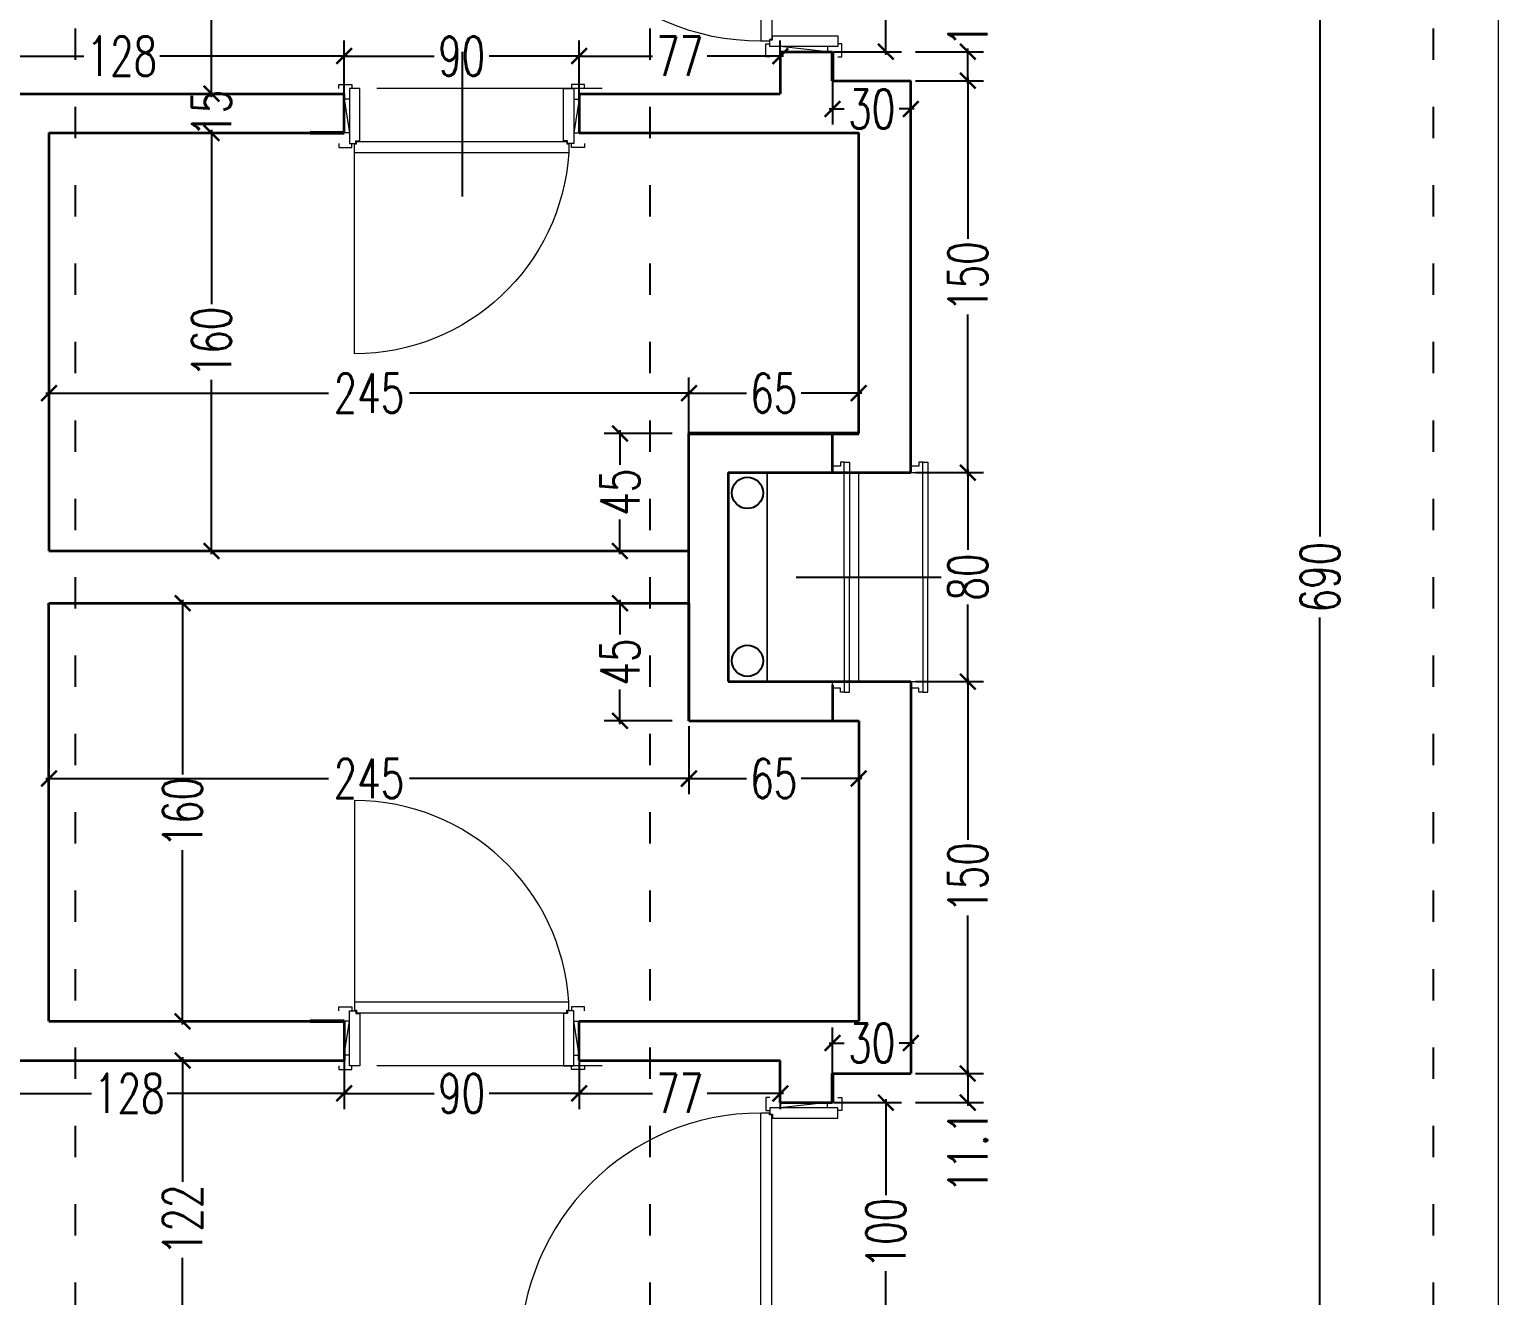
# Model space of a CAD drawing. Header units: centimetres. Extents: x -3207095 to 15275363, y -32656 to 4798027.
# Drawn here: x 685983 to 686545, y 4470707 to 4471192 of the extents above; entities that cross this region are included whole.
import ezdxf

# ---------------------------------------------------------------- set-up
doc = ezdxf.new("R2010")
doc.units = ezdxf.units.CM
doc.linetypes.add('ACAD_ISO03W100', pattern=[30, 12, -18])
doc.linetypes.add('DUZ', pattern=[500, 500])
doc.layers.get('0').update_dxf_attribs({"color": 1, "linetype": 'DUZ'})
for name, color, linetype in [('DIM', 1, 'DUZ'), ('pen.kap.olc', 205, 'Continuous'), ('TESİSAT', 57, 'Continuous')]:
    doc.layers.add(name, color=color, linetype=linetype)
for name, color, linetype, lineweight in [('DUV', 220, 'Continuous', 50), ('DUVAR', 7, 'Continuous', 35), ('iç duvar', 7, 'Continuous', 50), ('KAPEN', 151, 'Continuous', 9)]:
    doc.layers.add(name, color=color, linetype=linetype, lineweight=lineweight)
doc.styles.add('DIM', font='ROMANSTW.SHX', dxfattribs={"width": 0.7})
doc.dimstyles.new('1_100', dxfattribs={"dimtxt": 15, "dimasz": 6, "dimexe": 6, "dimexo": 0, "dimgap": 2, "dimtad": 0, "dimdec": 1, "dimzin": 11, "dimdsep": 46, "dimtxsty": 'DIM', "dimblk": 'ARCHTICK', "dimcen": 3, "dimdle": 1.25, "dimclrt": 2, "dimadec": 0, "dimazin": 0, "dimtfac": 1.25, "dimtdec": 1, "dimtix": 1, "dimtofl": 0, "dimtmove": 1, "dimatfit": 3, "dimldrblk": 'ARCHTICK', "dimfxl": 20, "dimfxlon": 1, "dimtolj": 1, "dimtzin": 0, "dimarcsym": 0})

# ---------------------------------------------------------------- blocks, each defined once
blk = doc.blocks.new('new block')
at = {"layer": 'KAPEN'}
for p, q in [((105202.0528, 48261.8596), (105202.0198, 48261.8596)), ((105202.0528, 48261.8526), (105202.0528, 48261.8596)), ((105202.0628, 48261.8526), (105202.0528, 48261.8526)), ((105202.0628, 48261.0466), (105202.0628, 48261.8526)), ((105201.2498, 48261.0396), (105202.0528, 48261.0396)), ((105202.0528, 48261.0466), (105202.0628, 48261.0466)), ((105202.0528, 48261.0396), (105202.0528, 48261.0466))]:
    blk.add_line(p, q, dxfattribs=at)
for points in [[(105202.0548, 48261.9196), (105202.0398, 48261.9196), (105202.0398, 48261.8696), (105202.0548, 48261.8696)], [(105202.2248, 48261.8796), (105202.2248, 48261.8996), (105202.0948, 48261.8796), (105202.0948, 48261.8996)], [(105202.2648, 48261.9196), (105202.2798, 48261.9196), (105202.2798, 48261.8696), (105202.2648, 48261.8696)], [(105202.0198, 48261.0396), (105202.0198, 48261.8596)], [(105202.0548, 48260.9796), (105202.0398, 48260.9796), (105202.0398, 48261.0296), (105202.0548, 48261.0296)], [(105202.2248, 48261.0196), (105202.2248, 48260.9996), (105202.0948, 48261.0196), (105202.0948, 48260.9996)], [(105202.2648, 48260.9796), (105202.2798, 48260.9796), (105202.2798, 48261.0296), (105202.2648, 48261.0296)]]:
    blk.add_lwpolyline(points, dxfattribs=at)
for points in [[(105202.0548, 48261.8796), (105202.0548, 48261.8546), (105202.0648, 48261.8546), (105202.0648, 48261.8396), (105202.2648, 48261.8396), (105202.2648, 48261.8796)], [(105202.0548, 48261.0196), (105202.0548, 48261.0446), (105202.0648, 48261.0446), (105202.0648, 48261.0596), (105202.2648, 48261.0596), (105202.2648, 48261.0196)]]:
    blk.add_lwpolyline(points, close=True, dxfattribs=at)
blk.add_arc((105202.0715, 48261.0396), 0.8216, 93.6023, 180, dxfattribs=at)
blk = doc.blocks.new('K210')
for p, q in [((0.04, 0.985), (0.04, 0.032)), ((0.96, 0.032), (0.96, 0.065)), ((0.04, 0.032), (0.047, 0.032)), ((0.047, 0.032), (0.047, 0.022)), ((0.047, 0.022), (0.953, 0.022)), ((0.953, 0.032), (0.96, 0.032)), ((0.953, 0.022), (0.953, 0.032))]:
    blk.add_line(p, q)
for points in [[(0.04, 0.065), (0.96, 0.065)], [(-0.02, 0.03), (-0.02, 0.045), (0.03, 0.045), (0.03, 0.03)], [(1.02, 0.03), (1.02, 0.045), (0.97, 0.045), (0.97, 0.03)], [(0.02, -0.19), (0, -0.19), (0.02, -0.01), (0, -0.01)], [(0.98, -0.19), (1, -0.19), (0.98, -0.01), (1, -0.01)], [(-0.02, -0.23), (-0.02, -0.245), (0.03, -0.245), (0.03, -0.23)], [(1.02, -0.23), (1.02, -0.245), (0.97, -0.245), (0.97, -0.23)]]:
    blk.add_lwpolyline(points)
for points in [[(0.02, 0.03), (0.045, 0.03), (0.045, 0.02), (0.06, 0.02), (0.06, -0.23), (0.02, -0.23)], [(0.98, 0.03), (0.955, 0.03), (0.955, 0.02), (0.94, 0.02), (0.94, -0.23), (0.98, -0.23)]]:
    blk.add_lwpolyline(points, close=True)
blk.add_arc((0.04, 0.065), 0.92, 0, 90)
blk = doc.blocks.new('_ArchTick')
at = {"color": 0, "linetype": 'ByBlock', "const_width": 0.15}
blk.add_lwpolyline([(-0.5, -0.5), (0.5, 0.5)], dxfattribs=at)
blk = doc.blocks.new('*D558')
at = {"layer": 'Defpoints', "color": 0, "linetype": 'Continuous', "lineweight": 5, "transparency": 16777216}
for p in [(686495.2, 4472434.78), (686315.2, 4472416.97), (686495.2, 1.81)]:
    blk.add_point(p, dxfattribs=at)
at = {"layer": 'DIM', "color": 0, "linetype": 'Continuous', "lineweight": -2, "transparency": 16777216}
for p, q in [((686315.2, 4472416.97), (686315.2, 4472440.78)), ((686495.2, 4472414.78), (686495.2, 4472440.78)), ((686313.95, 4472434.78), (686390.7, 4472434.78)), ((686496.45, 4472434.78), (686419.7, 4472434.78))]:
    blk.add_line(p, q, dxfattribs=at)
at = {"layer": 'DIM', "color": 0, "linetype": 'Continuous', "lineweight": -2, "transparency": 16777216, "xscale": 6, "yscale": 6, "zscale": 6, "rotation": 180}
blk.add_blockref('_ArchTick', (686315.2, 4472434.78), dxfattribs=at)
at = {"layer": 'DIM', "color": 0, "linetype": 'Continuous', "lineweight": -2, "transparency": 16777216, "xscale": 6, "yscale": 6, "zscale": 6}
blk.add_blockref('_ArchTick', (686495.2, 4472434.78), dxfattribs=at)
at = {"layer": 'DIM', "color": 2, "linetype": 'Continuous', "lineweight": 5, "transparency": 16777216, "insert": (686405.2, 4472434.78), "char_height": 15, "attachment_point": 5, "style": 'DIM'}
blk.add_mtext('\\A1;180', dxfattribs=at)
blk = doc.blocks.new('*D699')
at = {"layer": 'Defpoints', "color": 0, "linetype": 'Continuous', "lineweight": 5, "transparency": 16777216}
for p in [(686290.2, 4470780.86), (686310.61, 4470780.86), (686290.19, 4470680.86)]:
    blk.add_point(p, dxfattribs=at)
at = {"layer": 'DIM', "color": 0, "linetype": 'Continuous', "lineweight": -2, "transparency": 16777216}
for p, q in [((686290.61, 4470780.86), (686316.61, 4470780.86)), ((686310.61, 4470782.11), (686310.61, 4470745.36)), ((686310.61, 4470679.61), (686310.61, 4470716.36)), ((686290.61, 4470680.86), (686316.61, 4470680.86))]:
    blk.add_line(p, q, dxfattribs=at)
at = {"layer": 'DIM', "color": 0, "linetype": 'Continuous', "lineweight": -2, "transparency": 16777216, "xscale": 6, "yscale": 6, "zscale": 6}
for p, rotation in [((686310.61, 4470780.86), 90), ((686310.61, 4470680.86), 270)]:
    blk.add_blockref('_ArchTick', p, dxfattribs=dict(at, rotation=rotation))
at = {"layer": 'DIM', "color": 2, "linetype": 'Continuous', "lineweight": 5, "transparency": 16777216, "insert": (686310.61, 4470730.86), "char_height": 15, "attachment_point": 5, "rotation": 90, "style": 'DIM'}
blk.add_mtext('\\A1;100', dxfattribs=at)
blk = doc.blocks.new('*D700')
at = {"layer": 'Defpoints', "color": 0, "linetype": 'Continuous', "lineweight": 5, "transparency": 16777216}
for p in [(686320.2, 4470941.97), (686341.97, 4470941.97), (686320.2, 4470791.97)]:
    blk.add_point(p, dxfattribs=at)
at = {"layer": 'DIM', "color": 0, "linetype": 'Continuous', "lineweight": -2, "transparency": 16777216}
for p, q in [((686321.97, 4470941.97), (686347.97, 4470941.97)), ((686341.97, 4470943.22), (686341.97, 4470881.47)), ((686341.97, 4470790.72), (686341.97, 4470852.47)), ((686321.97, 4470791.97), (686347.97, 4470791.97))]:
    blk.add_line(p, q, dxfattribs=at)
at = {"layer": 'DIM', "color": 0, "linetype": 'Continuous', "lineweight": -2, "transparency": 16777216, "xscale": 6, "yscale": 6, "zscale": 6}
for p, rotation in [((686341.97, 4470941.97), 90), ((686341.97, 4470791.97), 270)]:
    blk.add_blockref('_ArchTick', p, dxfattribs=dict(at, rotation=rotation))
at = {"layer": 'DIM', "color": 2, "linetype": 'Continuous', "lineweight": 5, "transparency": 16777216, "insert": (686341.97, 4470866.97), "char_height": 15, "attachment_point": 5, "rotation": 90, "style": 'DIM'}
blk.add_mtext('\\A1;150', dxfattribs=at)
blk = doc.blocks.new('*D701')
at = {"layer": 'Defpoints', "color": 0, "linetype": 'Continuous', "lineweight": 5, "transparency": 16777216}
for p in [(686320.2, 4471021.97), (686341.97, 4471021.97), (686320.2, 4470941.97)]:
    blk.add_point(p, dxfattribs=at)
at = {"layer": 'DIM', "color": 0, "linetype": 'Continuous', "lineweight": -2, "transparency": 16777216}
for p, q in [((686321.97, 4471021.97), (686347.97, 4471021.97)), ((686341.97, 4471023.22), (686341.97, 4470992.47)), ((686341.97, 4470940.72), (686341.97, 4470971.47)), ((686321.97, 4470941.97), (686347.97, 4470941.97))]:
    blk.add_line(p, q, dxfattribs=at)
at = {"layer": 'DIM', "color": 0, "linetype": 'Continuous', "lineweight": -2, "transparency": 16777216, "xscale": 6, "yscale": 6, "zscale": 6}
for p, rotation in [((686341.97, 4471021.97), 90), ((686341.97, 4470941.97), 270)]:
    blk.add_blockref('_ArchTick', p, dxfattribs=dict(at, rotation=rotation))
at = {"layer": 'DIM', "color": 2, "linetype": 'Continuous', "lineweight": 5, "transparency": 16777216, "insert": (686341.97, 4470981.97), "char_height": 15, "attachment_point": 5, "rotation": 90, "style": 'DIM'}
blk.add_mtext('\\A1;80', dxfattribs=at)
blk = doc.blocks.new('*D702')
at = {"layer": 'Defpoints', "color": 0, "linetype": 'Continuous', "lineweight": 5, "transparency": 16777216}
for p in [(686320.2, 4471171.97), (686341.97, 4471171.97), (686320.2, 4471021.97)]:
    blk.add_point(p, dxfattribs=at)
at = {"layer": 'DIM', "color": 0, "linetype": 'Continuous', "lineweight": -2, "transparency": 16777216}
for p, q in [((686321.97, 4471171.97), (686347.97, 4471171.97)), ((686341.97, 4471173.22), (686341.97, 4471111.47)), ((686341.97, 4471020.72), (686341.97, 4471082.47)), ((686321.97, 4471021.97), (686347.97, 4471021.97))]:
    blk.add_line(p, q, dxfattribs=at)
at = {"layer": 'DIM', "color": 0, "linetype": 'Continuous', "lineweight": -2, "transparency": 16777216, "xscale": 6, "yscale": 6, "zscale": 6}
for p, rotation in [((686341.97, 4471171.97), 90), ((686341.97, 4471021.97), 270)]:
    blk.add_blockref('_ArchTick', p, dxfattribs=dict(at, rotation=rotation))
at = {"layer": 'DIM', "color": 2, "linetype": 'Continuous', "lineweight": 5, "transparency": 16777216, "insert": (686341.97, 4471096.97), "char_height": 15, "attachment_point": 5, "rotation": 90, "style": 'DIM'}
blk.add_mtext('\\A1;150', dxfattribs=at)
blk = doc.blocks.new('*D703')
at = {"layer": 'Defpoints', "color": 0, "linetype": 'Continuous', "lineweight": 5, "transparency": 16777216}
for p in [(686290.2, 4471283.08), (686310.61, 4471283.08), (686290.2, 4471183.08)]:
    blk.add_point(p, dxfattribs=at)
at = {"layer": 'DIM', "color": 0, "linetype": 'Continuous', "lineweight": -2, "transparency": 16777216}
for p, q in [((686290.61, 4471283.08), (686316.61, 4471283.08)), ((686310.61, 4471284.33), (686310.61, 4471247.58)), ((686310.61, 4471181.83), (686310.61, 4471218.58)), ((686290.61, 4471183.08), (686316.61, 4471183.08))]:
    blk.add_line(p, q, dxfattribs=at)
at = {"layer": 'DIM', "color": 0, "linetype": 'Continuous', "lineweight": -2, "transparency": 16777216, "xscale": 6, "yscale": 6, "zscale": 6}
for p, rotation in [((686310.61, 4471283.08), 90), ((686310.61, 4471183.08), 270)]:
    blk.add_blockref('_ArchTick', p, dxfattribs=dict(at, rotation=rotation))
at = {"layer": 'DIM', "color": 2, "linetype": 'Continuous', "lineweight": 5, "transparency": 16777216, "insert": (686310.61, 4471233.08), "char_height": 15, "attachment_point": 5, "rotation": 90, "style": 'DIM'}
blk.add_mtext('\\A1;100', dxfattribs=at)
blk = doc.blocks.new('*D705')
at = {"layer": 'Defpoints', "color": 0, "linetype": 'Continuous', "lineweight": 5, "transparency": 16777216}
for p in [(686316.15, 4471183.08), (686341.97, 4471183.08), (686316.15, 4471171.97)]:
    blk.add_point(p, dxfattribs=at)
at = {"layer": 'DIM', "color": 0, "linetype": 'Continuous', "lineweight": -2, "transparency": 16777216}
for p, q in [((686341.97, 4471170.72), (686341.97, 4471184.33)), ((686321.97, 4471183.08), (686347.97, 4471183.08)), ((686321.97, 4471171.97), (686347.97, 4471171.97))]:
    blk.add_line(p, q, dxfattribs=at)
at = {"layer": 'DIM', "color": 0, "linetype": 'Continuous', "lineweight": -2, "transparency": 16777216, "xscale": 6, "yscale": 6, "zscale": 6}
for p, rotation in [((686341.97, 4471183.08), 90), ((686341.97, 4471171.97), 270)]:
    blk.add_blockref('_ArchTick', p, dxfattribs=dict(at, rotation=rotation))
at = {"layer": 'DIM', "color": 2, "linetype": 'Continuous', "lineweight": 5, "transparency": 16777216, "insert": (686341.97, 4471200.63), "char_height": 15, "attachment_point": 5, "rotation": 90, "style": 'DIM'}
blk.add_mtext('\\A1;11.1', dxfattribs=at)
blk = doc.blocks.new('*D706')
at = {"layer": 'Defpoints', "color": 0, "linetype": 'Continuous', "lineweight": 5, "transparency": 16777216}
for p in [(686313.76, 4470791.97), (686313.76, 4470780.86), (686341.97, 4470780.86)]:
    blk.add_point(p, dxfattribs=at)
at = {"layer": 'DIM', "color": 0, "linetype": 'Continuous', "lineweight": -2, "transparency": 16777216}
for p, q in [((686321.97, 4470791.97), (686347.97, 4470791.97)), ((686341.97, 4470793.22), (686341.97, 4470779.61)), ((686321.97, 4470780.86), (686347.97, 4470780.86))]:
    blk.add_line(p, q, dxfattribs=at)
at = {"layer": 'DIM', "color": 0, "linetype": 'Continuous', "lineweight": -2, "transparency": 16777216, "xscale": 6, "yscale": 6, "zscale": 6}
for p, rotation in [((686341.97, 4470791.97), 90), ((686341.97, 4470780.86), 270)]:
    blk.add_blockref('_ArchTick', p, dxfattribs=dict(at, rotation=rotation))
at = {"layer": 'DIM', "color": 2, "linetype": 'Continuous', "lineweight": 5, "transparency": 16777216, "insert": (686341.97, 4470762.02), "char_height": 15, "attachment_point": 5, "rotation": 90, "style": 'DIM'}
blk.add_mtext('\\A1;11.1', dxfattribs=at)
blk = doc.blocks.new('*D717')
at = {"layer": 'Defpoints', "color": 0, "linetype": 'Continuous', "lineweight": 5, "transparency": 16777216}
for p in [(686290.2, 4471171.97), (686320.2, 4471171.97), (686320.2, 4471161.16)]:
    blk.add_point(p, dxfattribs=at)
at = {"layer": 'DIM', "color": 0, "linetype": 'Continuous', "lineweight": -2, "transparency": 16777216}
for p, q in [((686290.2, 4471171.97), (686290.2, 4471155.16)), ((686320.2, 4471171.97), (686320.2, 4471155.16)), ((686288.95, 4471161.16), (686294.7, 4471161.16)), ((686321.45, 4471161.16), (686315.7, 4471161.16))]:
    blk.add_line(p, q, dxfattribs=at)
at = {"layer": 'DIM', "color": 0, "linetype": 'Continuous', "lineweight": -2, "transparency": 16777216, "xscale": 6, "yscale": 6, "zscale": 6, "rotation": 180}
blk.add_blockref('_ArchTick', (686290.2, 4471161.16), dxfattribs=at)
at = {"layer": 'DIM', "color": 0, "linetype": 'Continuous', "lineweight": -2, "transparency": 16777216, "xscale": 6, "yscale": 6, "zscale": 6}
blk.add_blockref('_ArchTick', (686320.2, 4471161.16), dxfattribs=at)
at = {"layer": 'DIM', "color": 2, "linetype": 'Continuous', "lineweight": 5, "transparency": 16777216, "insert": (686305.2, 4471161.16), "char_height": 15, "attachment_point": 5, "style": 'DIM'}
blk.add_mtext('\\A1;30', dxfattribs=at)
blk = doc.blocks.new('*D718')
at = {"layer": 'Defpoints', "color": 0, "linetype": 'Continuous', "lineweight": 5, "transparency": 16777216}
for p in [(686320.2, 4470803.64), (686290.2, 4470791.97), (686320.2, 4470791.97)]:
    blk.add_point(p, dxfattribs=at)
at = {"layer": 'DIM', "color": 0, "linetype": 'Continuous', "lineweight": -2, "transparency": 16777216}
for p, q in [((686290.2, 4470791.97), (686290.2, 4470809.64)), ((686320.2, 4470791.97), (686320.2, 4470809.64)), ((686288.95, 4470803.64), (686294.7, 4470803.64)), ((686321.45, 4470803.64), (686315.7, 4470803.64))]:
    blk.add_line(p, q, dxfattribs=at)
at = {"layer": 'DIM', "color": 0, "linetype": 'Continuous', "lineweight": -2, "transparency": 16777216, "xscale": 6, "yscale": 6, "zscale": 6, "rotation": 180}
blk.add_blockref('_ArchTick', (686290.2, 4470803.64), dxfattribs=at)
at = {"layer": 'DIM', "color": 0, "linetype": 'Continuous', "lineweight": -2, "transparency": 16777216, "xscale": 6, "yscale": 6, "zscale": 6}
blk.add_blockref('_ArchTick', (686320.2, 4470803.64), dxfattribs=at)
at = {"layer": 'DIM', "color": 2, "linetype": 'Continuous', "lineweight": 5, "transparency": 16777216, "insert": (686305.2, 4470803.64), "char_height": 15, "attachment_point": 5, "style": 'DIM'}
blk.add_mtext('\\A1;30', dxfattribs=at)
blk = doc.blocks.new('*D754')
at = {"layer": 'Defpoints', "color": 0, "linetype": 'Continuous', "lineweight": 5, "transparency": 16777216}
for p in [(686036.28, 4471288.97), (686036.28, 4471166.97), (686052.43, 4471166.97)]:
    blk.add_point(p, dxfattribs=at)
at = {"layer": 'DIM', "color": 0, "linetype": 'Continuous', "lineweight": -2, "transparency": 16777216}
for p, q in [((686052.43, 4471290.22), (686052.43, 4471242.47)), ((686036.28, 4471288.97), (686058.43, 4471288.97)), ((686052.43, 4471165.72), (686052.43, 4471213.47)), ((686036.28, 4471166.97), (686058.43, 4471166.97))]:
    blk.add_line(p, q, dxfattribs=at)
at = {"layer": 'DIM', "color": 0, "linetype": 'Continuous', "lineweight": -2, "transparency": 16777216, "xscale": 6, "yscale": 6, "zscale": 6}
for p, rotation in [((686052.43, 4471288.97), 90), ((686052.43, 4471166.97), 270)]:
    blk.add_blockref('_ArchTick', p, dxfattribs=dict(at, rotation=rotation))
at = {"layer": 'DIM', "color": 2, "linetype": 'Continuous', "lineweight": 5, "transparency": 16777216, "insert": (686052.43, 4471227.97), "char_height": 15, "attachment_point": 5, "rotation": 90, "style": 'DIM'}
blk.add_mtext('\\A1;122', dxfattribs=at)
blk = doc.blocks.new('*D756')
at = {"layer": 'Defpoints', "color": 0, "linetype": 'Continuous', "lineweight": 5, "transparency": 16777216}
for p in [(685990.2, 4471052.35), (685990.2, 4471036.97), (686235.2, 4471036.97)]:
    blk.add_point(p, dxfattribs=at)
at = {"layer": 'DIM', "color": 0, "linetype": 'Continuous', "lineweight": -2, "transparency": 16777216}
for p, q in [((685990.2, 4471036.97), (685990.2, 4471058.35)), ((686235.2, 4471036.97), (686235.2, 4471058.35)), ((685988.95, 4471052.35), (686097.2, 4471052.35)), ((686236.45, 4471052.35), (686128.2, 4471052.35))]:
    blk.add_line(p, q, dxfattribs=at)
at = {"layer": 'DIM', "color": 0, "linetype": 'Continuous', "lineweight": -2, "transparency": 16777216, "xscale": 6, "yscale": 6, "zscale": 6, "rotation": 180}
blk.add_blockref('_ArchTick', (685990.2, 4471052.35), dxfattribs=at)
at = {"layer": 'DIM', "color": 0, "linetype": 'Continuous', "lineweight": -2, "transparency": 16777216, "xscale": 6, "yscale": 6, "zscale": 6}
blk.add_blockref('_ArchTick', (686235.2, 4471052.35), dxfattribs=at)
at = {"layer": 'DIM', "color": 2, "linetype": 'Continuous', "lineweight": 5, "transparency": 16777216, "insert": (686112.7, 4471052.35), "char_height": 15, "attachment_point": 5, "style": 'DIM'}
blk.add_mtext('\\A1;245', dxfattribs=at)
blk = doc.blocks.new('*D757')
at = {"layer": 'Defpoints', "color": 0, "linetype": 'Continuous', "lineweight": 5, "transparency": 16777216}
for p in [(686300.2, 4471052.35), (686235.2, 4471036.97), (686300.2, 4471036.97)]:
    blk.add_point(p, dxfattribs=at)
at = {"layer": 'DIM', "color": 0, "linetype": 'Continuous', "lineweight": -2, "transparency": 16777216}
for p, q in [((686235.2, 4471036.97), (686235.2, 4471058.35)), ((686300.2, 4471036.97), (686300.2, 4471058.35)), ((686233.95, 4471052.35), (686257.2, 4471052.35)), ((686301.45, 4471052.35), (686278.2, 4471052.35))]:
    blk.add_line(p, q, dxfattribs=at)
at = {"layer": 'DIM', "color": 0, "linetype": 'Continuous', "lineweight": -2, "transparency": 16777216, "xscale": 6, "yscale": 6, "zscale": 6, "rotation": 180}
blk.add_blockref('_ArchTick', (686235.2, 4471052.35), dxfattribs=at)
at = {"layer": 'DIM', "color": 0, "linetype": 'Continuous', "lineweight": -2, "transparency": 16777216, "xscale": 6, "yscale": 6, "zscale": 6}
blk.add_blockref('_ArchTick', (686300.2, 4471052.35), dxfattribs=at)
at = {"layer": 'DIM', "color": 2, "linetype": 'Continuous', "lineweight": 5, "transparency": 16777216, "insert": (686267.7, 4471052.35), "char_height": 15, "attachment_point": 5, "style": 'DIM'}
blk.add_mtext('\\A1;65', dxfattribs=at)
blk = doc.blocks.new('*D758')
at = {"layer": 'Defpoints', "color": 0, "linetype": 'Continuous', "lineweight": 5, "transparency": 16777216}
for p in [(686036.28, 4471166.97), (686036.28, 4471151.97), (686052.43, 4471151.97)]:
    blk.add_point(p, dxfattribs=at)
at = {"layer": 'DIM', "color": 0, "linetype": 'Continuous', "lineweight": -2, "transparency": 16777216}
for p, q in [((686052.43, 4471166.97), (686052.43, 4471172.97)), ((686036.28, 4471166.97), (686058.43, 4471166.97)), ((686036.28, 4471151.97), (686058.43, 4471151.97)), ((686052.43, 4471151.97), (686052.43, 4471145.97))]:
    blk.add_line(p, q, dxfattribs=at)
at = {"layer": 'DIM', "color": 0, "linetype": 'Continuous', "lineweight": -2, "transparency": 16777216, "xscale": 6, "yscale": 6, "zscale": 6}
for p, rotation in [((686052.43, 4471166.97), 270), ((686052.43, 4471151.97), 90)]:
    blk.add_blockref('_ArchTick', p, dxfattribs=dict(at, rotation=rotation))
at = {"layer": 'DIM', "color": 2, "linetype": 'Continuous', "lineweight": 5, "transparency": 16777216, "insert": (686052.43, 4471159.47), "char_height": 15, "attachment_point": 5, "rotation": 90, "style": 'DIM'}
blk.add_mtext('\\A1;15', dxfattribs=at)
blk = doc.blocks.new('*D760')
at = {"layer": 'Defpoints', "color": 0, "linetype": 'Continuous', "lineweight": 5, "transparency": 16777216}
for p in [(686036.28, 4471151.97), (686049.91, 4470991.97), (686052.43, 4470991.97)]:
    blk.add_point(p, dxfattribs=at)
at = {"layer": 'DIM', "color": 0, "linetype": 'Continuous', "lineweight": -2, "transparency": 16777216}
for p, q in [((686036.28, 4471151.97), (686058.43, 4471151.97)), ((686052.43, 4471153.22), (686052.43, 4471086.47)), ((686052.43, 4470990.72), (686052.43, 4471057.47)), ((686049.91, 4470991.97), (686058.43, 4470991.97))]:
    blk.add_line(p, q, dxfattribs=at)
at = {"layer": 'DIM', "color": 0, "linetype": 'Continuous', "lineweight": -2, "transparency": 16777216, "xscale": 6, "yscale": 6, "zscale": 6}
for p, rotation in [((686052.43, 4471151.97), 90), ((686052.43, 4470991.97), 270)]:
    blk.add_blockref('_ArchTick', p, dxfattribs=dict(at, rotation=rotation))
at = {"layer": 'DIM', "color": 2, "linetype": 'Continuous', "lineweight": 5, "transparency": 16777216, "insert": (686052.43, 4471071.97), "char_height": 15, "attachment_point": 5, "rotation": 90, "style": 'DIM'}
blk.add_mtext('\\A1;160', dxfattribs=at)
blk = doc.blocks.new('*D761')
at = {"layer": 'Defpoints', "color": 0, "linetype": 'Continuous', "lineweight": 5, "transparency": 16777216}
for p in [(686193.2, 4471181.39), (686193.2, 4471166.97), (686270.2, 4471166.97)]:
    blk.add_point(p, dxfattribs=at)
at = {"layer": 'DIM', "color": 0, "linetype": 'Continuous', "lineweight": -2, "transparency": 16777216}
for p, q in [((686193.2, 4471166.97), (686193.2, 4471187.39)), ((686270.2, 4471166.97), (686270.2, 4471187.39)), ((686191.95, 4471181.39), (686221.2, 4471181.39)), ((686271.45, 4471181.39), (686242.2, 4471181.39))]:
    blk.add_line(p, q, dxfattribs=at)
at = {"layer": 'DIM', "color": 0, "linetype": 'Continuous', "lineweight": -2, "transparency": 16777216, "xscale": 6, "yscale": 6, "zscale": 6, "rotation": 180}
blk.add_blockref('_ArchTick', (686193.2, 4471181.39), dxfattribs=at)
at = {"layer": 'DIM', "color": 0, "linetype": 'Continuous', "lineweight": -2, "transparency": 16777216, "xscale": 6, "yscale": 6, "zscale": 6}
blk.add_blockref('_ArchTick', (686270.2, 4471181.39), dxfattribs=at)
at = {"layer": 'DIM', "color": 2, "linetype": 'Continuous', "lineweight": 5, "transparency": 16777216, "insert": (686231.7, 4471181.39), "char_height": 15, "attachment_point": 5, "style": 'DIM'}
blk.add_mtext('\\A1;77', dxfattribs=at)
blk = doc.blocks.new('*D762')
at = {"layer": 'Defpoints', "color": 0, "linetype": 'Continuous', "lineweight": 5, "transparency": 16777216}
for p in [(686103.2, 4471181.39), (686193.2, 4471166.97), (686103.2, 4471164.97)]:
    blk.add_point(p, dxfattribs=at)
at = {"layer": 'DIM', "color": 0, "linetype": 'Continuous', "lineweight": -2, "transparency": 16777216}
for p, q in [((686103.2, 4471164.97), (686103.2, 4471187.39)), ((686193.2, 4471166.97), (686193.2, 4471187.39)), ((686101.95, 4471181.39), (686137.7, 4471181.39)), ((686194.45, 4471181.39), (686158.7, 4471181.39))]:
    blk.add_line(p, q, dxfattribs=at)
at = {"layer": 'DIM', "color": 0, "linetype": 'Continuous', "lineweight": -2, "transparency": 16777216, "xscale": 6, "yscale": 6, "zscale": 6, "rotation": 180}
blk.add_blockref('_ArchTick', (686103.2, 4471181.39), dxfattribs=at)
at = {"layer": 'DIM', "color": 0, "linetype": 'Continuous', "lineweight": -2, "transparency": 16777216, "xscale": 6, "yscale": 6, "zscale": 6}
blk.add_blockref('_ArchTick', (686193.2, 4471181.39), dxfattribs=at)
at = {"layer": 'DIM', "color": 2, "linetype": 'Continuous', "lineweight": 5, "transparency": 16777216, "insert": (686148.2, 4471181.39), "char_height": 15, "attachment_point": 5, "style": 'DIM'}
blk.add_mtext('\\A1;90', dxfattribs=at)
blk = doc.blocks.new('*D750')
at = {"layer": 'Defpoints', "color": 0, "linetype": 'Continuous', "lineweight": 5, "transparency": 16777216}
for p in [(685975.2, 4471181.39), (685975.2, 4471164.97), (686103.2, 4471164.97)]:
    blk.add_point(p, dxfattribs=at)
at = {"layer": 'DIM', "color": 0, "linetype": 'Continuous', "lineweight": -2, "transparency": 16777216}
for p, q in [((685975.2, 4471164.97), (685975.2, 4471187.39)), ((686103.2, 4471164.97), (686103.2, 4471187.39)), ((685973.95, 4471181.39), (686003.61, 4471181.39)), ((686104.45, 4471181.39), (686032.61, 4471181.39))]:
    blk.add_line(p, q, dxfattribs=at)
at = {"layer": 'DIM', "color": 0, "linetype": 'Continuous', "lineweight": -2, "transparency": 16777216, "xscale": 6, "yscale": 6, "zscale": 6, "rotation": 180}
blk.add_blockref('_ArchTick', (685975.2, 4471181.39), dxfattribs=at)
at = {"layer": 'DIM', "color": 0, "linetype": 'Continuous', "lineweight": -2, "transparency": 16777216, "xscale": 6, "yscale": 6, "zscale": 6}
blk.add_blockref('_ArchTick', (686103.2, 4471181.39), dxfattribs=at)
at = {"layer": 'DIM', "color": 2, "linetype": 'Continuous', "lineweight": 5, "transparency": 16777216, "insert": (686018.11, 4471181.39), "char_height": 15, "attachment_point": 5, "style": 'DIM'}
blk.add_mtext('\\A1;128', dxfattribs=at)
blk = doc.blocks.new('*D770')
at = {"layer": 'Defpoints', "color": 0, "linetype": 'Continuous', "lineweight": 5, "transparency": 16777216}
for p in [(686025.2, 4470796.97), (686041.35, 4470796.97), (686025.2, 4470674.97)]:
    blk.add_point(p, dxfattribs=at)
at = {"layer": 'DIM', "color": 0, "linetype": 'Continuous', "lineweight": -2, "transparency": 16777216}
for p, q in [((686025.2, 4470796.97), (686047.35, 4470796.97)), ((686041.35, 4470798.22), (686041.35, 4470750.47)), ((686041.35, 4470673.72), (686041.35, 4470721.47)), ((686025.2, 4470674.97), (686047.35, 4470674.97))]:
    blk.add_line(p, q, dxfattribs=at)
at = {"layer": 'DIM', "color": 0, "linetype": 'Continuous', "lineweight": -2, "transparency": 16777216, "xscale": 6, "yscale": 6, "zscale": 6}
for p, rotation in [((686041.35, 4470796.97), 90), ((686041.35, 4470674.97), 270)]:
    blk.add_blockref('_ArchTick', p, dxfattribs=dict(at, rotation=rotation))
at = {"layer": 'DIM', "color": 2, "linetype": 'Continuous', "lineweight": 5, "transparency": 16777216, "insert": (686041.35, 4470735.97), "char_height": 15, "attachment_point": 5, "rotation": 90, "style": 'DIM'}
blk.add_mtext('\\A1;122', dxfattribs=at)
blk = doc.blocks.new('*D771')
at = {"layer": 'Defpoints', "color": 0, "linetype": 'Continuous', "lineweight": 5, "transparency": 16777216}
for p in [(686235.2, 4470926.97), (685990.2, 4470908.2), (686235.2, 4470904.86)]:
    blk.add_point(p, dxfattribs=at)
at = {"layer": 'DIM', "color": 0, "linetype": 'Continuous', "lineweight": -2, "transparency": 16777216}
for p, q in [((686235.2, 4470924.86), (686235.2, 4470898.86)), ((685990.2, 4470908.2), (685990.2, 4470898.86)), ((685988.95, 4470904.86), (686097.2, 4470904.86)), ((686236.45, 4470904.86), (686128.2, 4470904.86))]:
    blk.add_line(p, q, dxfattribs=at)
at = {"layer": 'DIM', "color": 0, "linetype": 'Continuous', "lineweight": -2, "transparency": 16777216, "xscale": 6, "yscale": 6, "zscale": 6, "rotation": 180}
blk.add_blockref('_ArchTick', (685990.2, 4470904.86), dxfattribs=at)
at = {"layer": 'DIM', "color": 0, "linetype": 'Continuous', "lineweight": -2, "transparency": 16777216, "xscale": 6, "yscale": 6, "zscale": 6}
blk.add_blockref('_ArchTick', (686235.2, 4470904.86), dxfattribs=at)
at = {"layer": 'DIM', "color": 2, "linetype": 'Continuous', "lineweight": 5, "transparency": 16777216, "insert": (686112.7, 4470904.86), "char_height": 15, "attachment_point": 5, "style": 'DIM'}
blk.add_mtext('\\A1;245', dxfattribs=at)
blk = doc.blocks.new('*D772')
at = {"layer": 'Defpoints', "color": 0, "linetype": 'Continuous', "lineweight": 5, "transparency": 16777216}
for p in [(686235.2, 4470926.97), (686300.2, 4470920.02), (686300.2, 4470904.86)]:
    blk.add_point(p, dxfattribs=at)
at = {"layer": 'DIM', "color": 0, "linetype": 'Continuous', "lineweight": -2, "transparency": 16777216}
for p, q in [((686235.2, 4470924.86), (686235.2, 4470898.86)), ((686300.2, 4470920.02), (686300.2, 4470898.86)), ((686233.95, 4470904.86), (686257.2, 4470904.86)), ((686301.45, 4470904.86), (686278.2, 4470904.86))]:
    blk.add_line(p, q, dxfattribs=at)
at = {"layer": 'DIM', "color": 0, "linetype": 'Continuous', "lineweight": -2, "transparency": 16777216, "xscale": 6, "yscale": 6, "zscale": 6, "rotation": 180}
blk.add_blockref('_ArchTick', (686235.2, 4470904.86), dxfattribs=at)
at = {"layer": 'DIM', "color": 0, "linetype": 'Continuous', "lineweight": -2, "transparency": 16777216, "xscale": 6, "yscale": 6, "zscale": 6}
blk.add_blockref('_ArchTick', (686300.2, 4470904.86), dxfattribs=at)
at = {"layer": 'DIM', "color": 2, "linetype": 'Continuous', "lineweight": 5, "transparency": 16777216, "insert": (686267.7, 4470904.86), "char_height": 15, "attachment_point": 5, "style": 'DIM'}
blk.add_mtext('\\A1;65', dxfattribs=at)
blk = doc.blocks.new('*D773')
at = {"layer": 'Defpoints', "color": 0, "linetype": 'Continuous', "lineweight": 5, "transparency": 16777216}
for p in [(686025.2, 4470971.97), (686041.35, 4470971.97), (686025.2, 4470811.97)]:
    blk.add_point(p, dxfattribs=at)
at = {"layer": 'DIM', "color": 0, "linetype": 'Continuous', "lineweight": -2, "transparency": 16777216}
for p, q in [((686025.2, 4470971.97), (686047.35, 4470971.97)), ((686041.35, 4470973.22), (686041.35, 4470906.47)), ((686041.35, 4470810.72), (686041.35, 4470877.47)), ((686025.2, 4470811.97), (686047.35, 4470811.97))]:
    blk.add_line(p, q, dxfattribs=at)
at = {"layer": 'DIM', "color": 0, "linetype": 'Continuous', "lineweight": -2, "transparency": 16777216, "xscale": 6, "yscale": 6, "zscale": 6}
for p, rotation in [((686041.35, 4470971.97), 90), ((686041.35, 4470811.97), 270)]:
    blk.add_blockref('_ArchTick', p, dxfattribs=dict(at, rotation=rotation))
at = {"layer": 'DIM', "color": 2, "linetype": 'Continuous', "lineweight": 5, "transparency": 16777216, "insert": (686041.35, 4470891.97), "char_height": 15, "attachment_point": 5, "rotation": 90, "style": 'DIM'}
blk.add_mtext('\\A1;160', dxfattribs=at)
blk = doc.blocks.new('*D777')
at = {"layer": 'Defpoints', "color": 0, "linetype": 'Continuous', "lineweight": 5, "transparency": 16777216}
for p in [(686235.2, 4470971.97), (686208.8, 4470926.97), (686235.2, 4470926.97)]:
    blk.add_point(p, dxfattribs=at)
at = {"layer": 'DIM', "color": 0, "linetype": 'Continuous', "lineweight": -2, "transparency": 16777216}
for p, q in [((686228.8, 4470971.97), (686202.8, 4470971.97)), ((686208.8, 4470973.22), (686208.8, 4470959.97)), ((686208.8, 4470925.72), (686208.8, 4470938.97)), ((686228.8, 4470926.97), (686202.8, 4470926.97))]:
    blk.add_line(p, q, dxfattribs=at)
at = {"layer": 'DIM', "color": 0, "linetype": 'Continuous', "lineweight": -2, "transparency": 16777216, "xscale": 6, "yscale": 6, "zscale": 6}
for p, rotation in [((686208.8, 4470971.97), 90), ((686208.8, 4470926.97), 270)]:
    blk.add_blockref('_ArchTick', p, dxfattribs=dict(at, rotation=rotation))
at = {"layer": 'DIM', "color": 2, "linetype": 'Continuous', "lineweight": 5, "transparency": 16777216, "insert": (686208.8, 4470949.47), "char_height": 15, "attachment_point": 5, "rotation": 90, "style": 'DIM'}
blk.add_mtext('\\A1;45', dxfattribs=at)
blk = doc.blocks.new('*D776')
at = {"layer": 'Defpoints', "color": 0, "linetype": 'Continuous', "lineweight": 5, "transparency": 16777216}
for p in [(686208.8, 4471036.97), (686235.2, 4471036.97), (686235.2, 4470991.97)]:
    blk.add_point(p, dxfattribs=at)
at = {"layer": 'DIM', "color": 0, "linetype": 'Continuous', "lineweight": -2, "transparency": 16777216}
for p, q in [((686228.8, 4471036.97), (686202.8, 4471036.97)), ((686208.8, 4471038.22), (686208.8, 4471024.97)), ((686208.8, 4470990.72), (686208.8, 4471003.97)), ((686228.8, 4470991.97), (686202.8, 4470991.97))]:
    blk.add_line(p, q, dxfattribs=at)
at = {"layer": 'DIM', "color": 0, "linetype": 'Continuous', "lineweight": -2, "transparency": 16777216, "xscale": 6, "yscale": 6, "zscale": 6}
for p, rotation in [((686208.8, 4471036.97), 90), ((686208.8, 4470991.97), 270)]:
    blk.add_blockref('_ArchTick', p, dxfattribs=dict(at, rotation=rotation))
at = {"layer": 'DIM', "color": 2, "linetype": 'Continuous', "lineweight": 5, "transparency": 16777216, "insert": (686208.8, 4471014.47), "char_height": 15, "attachment_point": 5, "rotation": 90, "style": 'DIM'}
blk.add_mtext('\\A1;45', dxfattribs=at)
blk = doc.blocks.new('*D779')
at = {"layer": 'Defpoints', "color": 0, "linetype": 'Continuous', "lineweight": 5, "transparency": 16777216}
for p in [(686193.2, 4470796.97), (686270.2, 4470792.96), (686193.2, 4470784.36)]:
    blk.add_point(p, dxfattribs=at)
at = {"layer": 'DIM', "color": 0, "linetype": 'Continuous', "lineweight": -2, "transparency": 16777216}
for p, q in [((686193.2, 4470796.97), (686193.2, 4470778.36)), ((686270.2, 4470792.96), (686270.2, 4470778.36)), ((686191.95, 4470784.36), (686221.2, 4470784.36)), ((686271.45, 4470784.36), (686242.2, 4470784.36))]:
    blk.add_line(p, q, dxfattribs=at)
at = {"layer": 'DIM', "color": 0, "linetype": 'Continuous', "lineweight": -2, "transparency": 16777216, "xscale": 6, "yscale": 6, "zscale": 6, "rotation": 180}
blk.add_blockref('_ArchTick', (686193.2, 4470784.36), dxfattribs=at)
at = {"layer": 'DIM', "color": 0, "linetype": 'Continuous', "lineweight": -2, "transparency": 16777216, "xscale": 6, "yscale": 6, "zscale": 6}
blk.add_blockref('_ArchTick', (686270.2, 4470784.36), dxfattribs=at)
at = {"layer": 'DIM', "color": 2, "linetype": 'Continuous', "lineweight": 5, "transparency": 16777216, "insert": (686231.7, 4470784.36), "char_height": 15, "attachment_point": 5, "style": 'DIM'}
blk.add_mtext('\\A1;77', dxfattribs=at)
blk = doc.blocks.new('*D780')
at = {"layer": 'Defpoints', "color": 0, "linetype": 'Continuous', "lineweight": 5, "transparency": 16777216}
for p in [(686103.2, 4470796.97), (686193.2, 4470796.97), (686103.2, 4470784.36)]:
    blk.add_point(p, dxfattribs=at)
at = {"layer": 'DIM', "color": 0, "linetype": 'Continuous', "lineweight": -2, "transparency": 16777216}
for p, q in [((686103.2, 4470796.97), (686103.2, 4470778.36)), ((686193.2, 4470796.97), (686193.2, 4470778.36)), ((686101.95, 4470784.36), (686137.7, 4470784.36)), ((686194.45, 4470784.36), (686158.7, 4470784.36))]:
    blk.add_line(p, q, dxfattribs=at)
at = {"layer": 'DIM', "color": 0, "linetype": 'Continuous', "lineweight": -2, "transparency": 16777216, "xscale": 6, "yscale": 6, "zscale": 6, "rotation": 180}
blk.add_blockref('_ArchTick', (686103.2, 4470784.36), dxfattribs=at)
at = {"layer": 'DIM', "color": 0, "linetype": 'Continuous', "lineweight": -2, "transparency": 16777216, "xscale": 6, "yscale": 6, "zscale": 6}
blk.add_blockref('_ArchTick', (686193.2, 4470784.36), dxfattribs=at)
at = {"layer": 'DIM', "color": 2, "linetype": 'Continuous', "lineweight": 5, "transparency": 16777216, "insert": (686148.2, 4470784.36), "char_height": 15, "attachment_point": 5, "style": 'DIM'}
blk.add_mtext('\\A1;90', dxfattribs=at)
blk = doc.blocks.new('*D781')
at = {"layer": 'Defpoints', "color": 0, "linetype": 'Continuous', "lineweight": 5, "transparency": 16777216}
for p in [(685975.2, 4470796.97), (686103.2, 4470796.97), (685975.2, 4470784.36)]:
    blk.add_point(p, dxfattribs=at)
at = {"layer": 'DIM', "color": 0, "linetype": 'Continuous', "lineweight": -2, "transparency": 16777216}
for p, q in [((685975.2, 4470796.97), (685975.2, 4470778.36)), ((686103.2, 4470796.97), (686103.2, 4470778.36)), ((685973.95, 4470784.36), (686006.45, 4470784.36)), ((686104.45, 4470784.36), (686035.45, 4470784.36))]:
    blk.add_line(p, q, dxfattribs=at)
at = {"layer": 'DIM', "color": 0, "linetype": 'Continuous', "lineweight": -2, "transparency": 16777216, "xscale": 6, "yscale": 6, "zscale": 6, "rotation": 180}
blk.add_blockref('_ArchTick', (685975.2, 4470784.36), dxfattribs=at)
at = {"layer": 'DIM', "color": 0, "linetype": 'Continuous', "lineweight": -2, "transparency": 16777216, "xscale": 6, "yscale": 6, "zscale": 6}
blk.add_blockref('_ArchTick', (686103.2, 4470784.36), dxfattribs=at)
at = {"layer": 'DIM', "color": 2, "linetype": 'Continuous', "lineweight": 5, "transparency": 16777216, "insert": (686020.95, 4470784.36), "char_height": 15, "attachment_point": 5, "style": 'DIM'}
blk.add_mtext('\\A1;128', dxfattribs=at)
blk = doc.blocks.new('*D906')
at = {"layer": 'Defpoints', "color": 0, "linetype": 'Continuous', "lineweight": 5, "transparency": 16777216}
for p in [(686495.2, 4471326.97), (686476.81, 4470636.97), (686495.2, 4470636.97)]:
    blk.add_point(p, dxfattribs=at)
at = {"layer": 'DIM', "color": 0, "linetype": 'Continuous', "lineweight": -2, "transparency": 16777216}
for p, q in [((686495.2, 4471326.97), (686470.81, 4471326.97)), ((686476.81, 4471328.22), (686476.81, 4470997.47)), ((686476.81, 4470635.72), (686476.81, 4470966.47)), ((686495.2, 4470636.97), (686470.81, 4470636.97))]:
    blk.add_line(p, q, dxfattribs=at)
at = {"layer": 'DIM', "color": 0, "linetype": 'Continuous', "lineweight": -2, "transparency": 16777216, "xscale": 6, "yscale": 6, "zscale": 6}
for p, rotation in [((686476.81, 4471326.97), 90), ((686476.81, 4470636.97), 270)]:
    blk.add_blockref('_ArchTick', p, dxfattribs=dict(at, rotation=rotation))
at = {"layer": 'DIM', "color": 2, "linetype": 'Continuous', "lineweight": 5, "transparency": 16777216, "insert": (686476.81, 4470981.97), "char_height": 15, "attachment_point": 5, "rotation": 90, "style": 'DIM'}
blk.add_mtext('\\A1;690', dxfattribs=at)

msp = doc.modelspace()

# ---------------------------------------------------------------- linework, layer by layer
at = {"color": 232, "linetype": 'ACAD_ISO03W100'}
for p, q in [((686000.2, 4472511.97), (686000.2, 4469381.97)), ((686220.2, 4472511.97), (686220.2, 4469381.97)), ((686520.2, 4472511.97), (686520.2, 4469381.97))]:
    msp.add_line(p, q, dxfattribs=at)
at = {"layer": 'DUV'}
for p, q in [((686290.2, 4471183.08), (686290.2, 4471171.97)), ((686090.2, 4471151.97), (686103.2, 4471151.97)), ((686235.2, 4471036.97), (686300.2, 4471036.97)), ((686090.2, 4470811.97), (686103.2, 4470811.97)), ((686290.2, 4470780.86), (686290.2, 4470791.97))]:
    msp.add_line(p, q, dxfattribs=at)
at = {"layer": 'DUVAR'}
for p, q in [((686270.2, 4471183.08), (686270.2, 4471166.97)), ((686270.2, 4471183.08), (686290.2, 4471183.08)), ((686290.2, 4471171.97), (686290.2, 4471183.08)), ((686290.2, 4471171.97), (686320.2, 4471171.97)), ((686320.2, 4471021.97), (686320.2, 4471171.97)), ((685975.2, 4471166.97), (686103.2, 4471166.97)), ((686103.2, 4471151.97), (686103.2, 4471166.97)), ((686193.2, 4471166.97), (686270.2, 4471166.97)), ((686193.2, 4471166.97), (686193.2, 4471151.97)), ((685990.2, 4471151.97), (685990.2, 4470991.97)), ((685990.2, 4471151.97), (686103.2, 4471151.97)), ((686193.2, 4471151.97), (686300.2, 4471151.97)), ((686300.2, 4471036.97), (686300.2, 4471151.97)), ((686235.2, 4470926.97), (686235.2, 4471036.97)), ((686235.2, 4471036.97), (686290.2, 4471036.97)), ((686235.2, 4470991.97), (686235.2, 4471036.97)), ((686235.2, 4471036.97), (686300.2, 4471036.97)), ((686290.2, 4471021.97), (686290.2, 4471036.97)), ((686250.2, 4471021.97), (686250.2, 4470941.97)), ((686250.2, 4471021.97), (686290.2, 4471021.97)), ((686250.2, 4471021.97), (686250.2, 4470941.97)), ((686250.2, 4471021.97), (686320.2, 4471021.97)), ((685990.2, 4470991.97), (686235.2, 4470991.97)), ((685990.2, 4470971.97), (686235.2, 4470971.97)), ((685990.2, 4470811.97), (685990.2, 4470971.97)), ((686235.2, 4470971.97), (686235.2, 4470926.97)), ((686250.2, 4470941.97), (686290.2, 4470941.97)), ((686250.2, 4470941.97), (686320.2, 4470941.97)), ((686320.2, 4470941.97), (686320.2, 4470791.97)), ((686290.2, 4470940.72), (686290.2, 4470926.97)), ((686235.2, 4470926.97), (686290.2, 4470926.97)), ((686235.2, 4470926.97), (686300.2, 4470926.97)), ((686300.2, 4470926.97), (686300.2, 4470811.97)), ((685990.2, 4470811.97), (686103.2, 4470811.97)), ((686103.2, 4470811.97), (686103.2, 4470796.97)), ((686193.2, 4470811.97), (686300.2, 4470811.97)), ((686193.2, 4470796.97), (686193.2, 4470811.97)), ((685975.2, 4470796.97), (686103.2, 4470796.97)), ((686193.2, 4470796.97), (686270.2, 4470796.97)), ((686270.2, 4470780.86), (686270.2, 4470796.97)), ((686290.2, 4470791.97), (686320.2, 4470791.97)), ((686290.2, 4470791.97), (686290.2, 4470780.86)), ((686270.2, 4470780.86), (686290.2, 4470780.86))]:
    msp.add_line(p, q, dxfattribs=at)
at = {"layer": 'iç duvar', "color": 252, "linetype": 'Continuous', "lineweight": 5, "true_color": 0x939598}
msp.add_line((686545.2, 4470636.97), (686545.2, 4471326.97), dxfattribs=at)
at = {"layer": 'iç duvar', "color": 7, "lineweight": 18}
msp.add_line((686265.16, 4471021.97), (686265.16, 4470941.97), dxfattribs=at)
at = {"layer": 'KAPEN'}
for p, q in [((686201.94, 4471168.97), (686115.74, 4471168.97)), ((686265.16, 4470941.97), (686265.16, 4471021.97)), ((686300.2, 4470941.97), (686300.2, 4471021.97)), ((686201.94, 4470794.97), (686115.74, 4470794.97))]:
    msp.add_line(p, q, dxfattribs=at)
for points in [[(686294.7, 4471021.97), (686294.7, 4471025.97), (686293.2, 4471025.97), (686293.2, 4471024.47), (686290.2, 4471024.47), (686290.2, 4471021.97), (686294.7, 4471021.97)], [(686294.7, 4471021.97), (686294.7, 4471025.97), (686293.2, 4471025.97), (686293.2, 4471024.47), (686290.2, 4471024.47), (686290.2, 4471021.97), (686294.7, 4471021.97)], [(686324.7, 4471021.97), (686324.7, 4471025.97), (686323.2, 4471025.97), (686323.2, 4471024.47), (686320.2, 4471024.47), (686320.2, 4471021.97), (686324.7, 4471021.97)], [(686324.7, 4471021.97), (686324.7, 4471025.97), (686323.2, 4471025.97), (686323.2, 4471024.47), (686320.2, 4471024.47), (686320.2, 4471021.97), (686324.7, 4471021.97)], [(686294.7, 4470941.97), (686294.7, 4470937.97), (686293.2, 4470937.97), (686293.2, 4470939.47), (686290.2, 4470939.47), (686290.2, 4470941.97), (686294.7, 4470941.97)], [(686324.7, 4470941.97), (686324.7, 4470937.97), (686323.2, 4470937.97), (686323.2, 4470939.47), (686320.2, 4470939.47), (686320.2, 4470941.97), (686324.7, 4470941.97)]]:
    msp.add_lwpolyline(points, close=True, dxfattribs=at)
for points in [[(686294.7, 4470981.97), (686294.7, 4471025.97), (686296.7, 4471025.97), (686296.7, 4470981.97)], [(686324.7, 4470981.97), (686324.7, 4471025.97), (686326.7, 4471025.97), (686326.7, 4470981.97)], [(686294.7, 4470981.97), (686294.7, 4470937.97), (686296.7, 4470937.97), (686296.7, 4470981.97)], [(686324.7, 4470981.97), (686324.7, 4470937.97), (686326.7, 4470937.97), (686326.7, 4470981.97)]]:
    msp.add_lwpolyline(points, dxfattribs=at)
at = {"layer": 'pen.kap.olc'}
for points in [[(686148.51, 4471127.69), (686148.51, 4471183.06)], [(686276.22, 4470981.97), (686331.8, 4470981.97)]]:
    msp.add_lwpolyline(points, dxfattribs=at)
at = {"layer": 'TESİSAT', "color": 8}
for centre in [(686257.63, 4471014.2), (686257.63, 4471014.2), (686257.63, 4470949.94), (686257.63, 4470949.94)]:
    msp.add_circle(centre, 6, dxfattribs=at)

# ---------------------------------------------------------------- block references
at = {"yscale": 100, "zscale": 100, "rotation": 270}
for p, xscale in [((-4139996.76, -6049057.52), -100), ((-4139996.76, 14991021.45), 100)]:
    msp.add_blockref('new block', p, dxfattribs=dict(at, xscale=xscale))
at = {"layer": 'KAPEN', "yscale": 100, "zscale": 100}
for p, xscale, rotation in [((686269.2, 4471283.08), -100, 90), ((686269.2, 4470680.85), 100, 90.00000000000001)]:
    msp.add_blockref('K210', p, dxfattribs=dict(at, xscale=xscale, rotation=rotation))

# ---------------------------------------------------------------- dimensions: what is measured, and where the dimension line sits
at = {"layer": 'DIM', "linetype": 'Continuous', "lineweight": 5}
for base, p1, p2, picture, middle in [((686495.2, 4472434.78), (686315.2, 4472416.97), (686495.2, 1.81), '*D558', (686405.2, 4472434.78)), ((686103.2, 4471181.39), (686193.2, 4471166.97), (686103.2, 4471164.97), '*D762', (686148.2, 4471181.39)), ((686193.2, 4471181.39), (686270.2, 4471166.97), (686193.2, 4471166.97), '*D761', (686231.7, 4471181.39)), ((686320.2, 4471161.16), (686290.2, 4471171.97), (686320.2, 4471171.97), '*D717', (686305.2, 4471161.16)), ((685990.2, 4471052.35), (686235.2, 4471036.97), (685990.2, 4471036.97), '*D756', (686112.7, 4471052.35)), ((686300.2, 4471052.35), (686235.2, 4471036.97), (686300.2, 4471036.97), '*D757', (686267.7, 4471052.35)), ((686235.2, 4470904.86), (685990.2, 4470908.2), (686235.2, 4470926.97), '*D771', (686112.7, 4470904.86)), ((686300.2, 4470904.86), (686235.2, 4470926.97), (686300.2, 4470920.02), '*D772', (686267.7, 4470904.86)), ((686320.2, 4470803.64), (686290.2, 4470791.97), (686320.2, 4470791.97), '*D718', (686305.2, 4470803.64)), ((686103.2, 4470784.36), (686193.2, 4470796.97), (686103.2, 4470796.97), '*D780', (686148.2, 4470784.36)), ((686193.2, 4470784.36), (686270.2, 4470792.96), (686193.2, 4470796.97), '*D779', (686231.7, 4470784.36))]:
    dim = msp.add_linear_dim(base=base, p1=p1, p2=p2, dimstyle='1_100', dxfattribs=at)
    dim.commit()
    dim.dimension.update_dxf_attribs({"geometry": picture, "text_midpoint": middle})
for base, p1, p2, picture, middle in [((686476.81, 4470636.97), (686495.2, 4471326.97), (686495.2, 4470636.97), '*D906', (686476.81, 4470981.97)), ((686052.43, 4471166.97), (686036.28, 4471288.97), (686036.28, 4471166.97), '*D754', (686052.43, 4471227.97)), ((686310.61, 4471283.08), (686290.2, 4471183.08), (686290.2, 4471283.08), '*D703', (686310.61, 4471233.08)), ((686052.43, 4471151.97), (686036.28, 4471166.97), (686036.28, 4471151.97), '*D758', (686052.43, 4471159.47)), ((686341.97, 4471171.97), (686320.2, 4471021.97), (686320.2, 4471171.97), '*D702', (686341.97, 4471096.97)), ((686052.43, 4470991.97), (686036.28, 4471151.97), (686049.91, 4470991.97), '*D760', (686052.43, 4471071.97)), ((686208.8, 4471036.97), (686235.2, 4470991.97), (686235.2, 4471036.97), '*D776', (686208.8, 4471014.47)), ((686341.97, 4471021.97), (686320.2, 4470941.97), (686320.2, 4471021.97), '*D701', (686341.97, 4470981.97)), ((686041.35, 4470971.97), (686025.2, 4470811.97), (686025.2, 4470971.97), '*D773', (686041.35, 4470891.97)), ((686208.8, 4470926.97), (686235.2, 4470971.97), (686235.2, 4470926.97), '*D777', (686208.8, 4470949.47)), ((686341.97, 4470941.97), (686320.2, 4470791.97), (686320.2, 4470941.97), '*D700', (686341.97, 4470866.97)), ((686041.35, 4470796.97), (686025.2, 4470674.97), (686025.2, 4470796.97), '*D770', (686041.35, 4470735.97)), ((686310.61, 4470780.86), (686290.19, 4470680.86), (686290.2, 4470780.86), '*D699', (686310.61, 4470730.86))]:
    dim = msp.add_linear_dim(base=base, p1=p1, p2=p2, angle=90, dimstyle='1_100', dxfattribs=at)
    dim.commit()
    dim.dimension.update_dxf_attribs({"geometry": picture, "text_midpoint": middle})
for base, p1, p2, picture, middle in [((686341.97, 4471183.08), (686316.15, 4471171.97), (686316.15, 4471183.08), '*D705', (686341.97, 4471200.63)), ((686341.97, 4470780.86), (686313.76, 4470791.97), (686313.76, 4470780.86), '*D706', (686341.97, 4470762.02))]:
    dim = msp.add_linear_dim(base=base, p1=p1, p2=p2, angle=90, dimstyle='1_100', dxfattribs=at)
    dim.commit()
    dim.dimension.update_dxf_attribs({"geometry": picture, "text_midpoint": middle, "dimtype": 160})
for base, p1, p2, picture, middle in [((685975.2, 4471181.39), (686103.2, 4471164.97), (685975.2, 4471164.97), '*D750', (686018.11, 4471181.39)), ((685975.2, 4470784.36), (686103.2, 4470796.97), (685975.2, 4470796.97), '*D781', (686020.95, 4470784.36))]:
    dim = msp.add_linear_dim(base=base, p1=p1, p2=p2, dimstyle='1_100', dxfattribs=at)
    dim.commit()
    dim.dimension.update_dxf_attribs({"geometry": picture, "text_midpoint": middle, "dimtype": 160})

doc.saveas('drawing.dxf')
